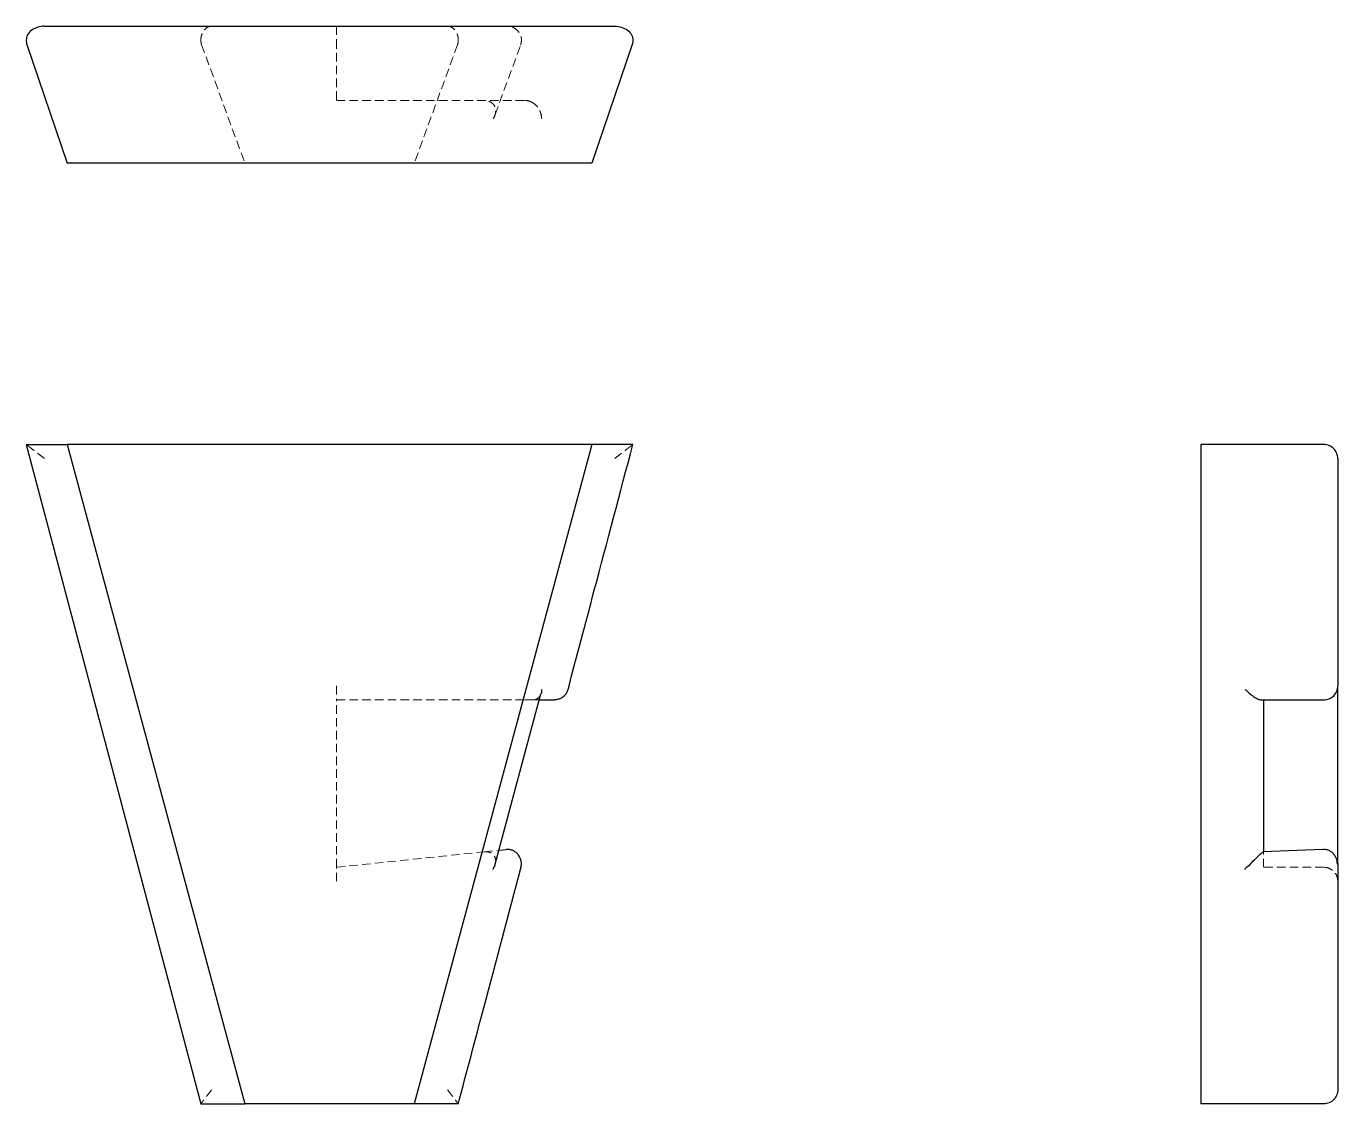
# Model space of a CAD drawing. Header units: millimetres. Extents: x 38 to 233, y 8 to 168.
import ezdxf

# ---------------------------------------------------------------- set-up
doc = ezdxf.new("R2010")
doc.units = ezdxf.units.MM
doc.linetypes.add('HIDDEN', pattern=[1.905, 1.27, -0.635])

msp = doc.modelspace()

# ---------------------------------------------------------------- linework, layer by layer
at = {"color": 7, "linetype": 'Continuous', "lineweight": 25}
for p, q in [((40.57, 168.18), (125.53, 168.18)), ((37.98, 165.46), (43.98, 147.78)), ((128.11, 165.46), (122.12, 147.78)), ((122.12, 147.78), (43.98, 147.78)), ((37.89, 105.87), (37.88, 105.88)), ((37.98, 105.88), (43.98, 105.88)), ((43.98, 105.88), (70.43, 7.68)), ((122.12, 105.88), (43.98, 105.88)), ((122.12, 105.88), (95.67, 7.68)), ((128.11, 105.88), (122.12, 105.88)), ((128.21, 105.87), (128.22, 105.88)), ((212.78, 105.88), (212.78, 7.68)), ((230.46, 105.88), (212.78, 105.88)), ((233.18, 103.81), (233.18, 69.92)), ((107.73, 43.35), (114.52, 68.73)), ((233.18, 43.5), (233.18, 69.92)), ((114.29, 67.85), (116.55, 67.85)), ((221.79, 67.85), (231.11, 67.85)), ((222.12, 67.85), (222.12, 45.22)), ((108.29, 45.45), (109.34, 45.56)), ((230.92, 45.54), (222.05, 45.2)), ((231.11, 45.56), (230.91, 45.51)), ((233.18, 43.5), (233.1, 43.37)), ((233.18, 43.5), (233.18, 9.76)), ((63.89, 7.69), (63.88, 7.68)), ((64, 7.68), (70.43, 7.68)), ((95.67, 7.68), (70.43, 7.68)), ((102.1, 7.68), (95.67, 7.68)), ((102.21, 7.69), (102.22, 7.68)), ((230.42, 7.68), (212.78, 7.68))]:
    msp.add_line(p, q, dxfattribs=at)
at = {"color": 7, "linetype": 'HIDDEN', "lineweight": 18}
for p, q in [((109.51, 168.11), (109.56, 168.18)), ((84.09, 166.11), (84.09, 157.12)), ((64, 165.42), (70.43, 147.78)), ((102.1, 165.42), (95.67, 147.78)), ((107.71, 155.03), (111.5, 165.39)), ((111.47, 165.4), (111.46, 165.41)), ((84.09, 157.12), (112.14, 157.12)), ((84.09, 67.85), (112.14, 67.85)), ((84.09, 42.9), (84.09, 67.85)), ((113.31, 67.85), (114.29, 67.85)), ((84.09, 42.9), (106.05, 45.21)), ((106.05, 45.21), (108.29, 45.45)), ((222.12, 42.9), (222.12, 45.21)), ((231.11, 42.9), (222.12, 42.9))]:
    msp.add_line(p, q, dxfattribs=at)
at = {"color": 7, "linetype": 'Continuous', "lineweight": 25, "flags": 128}
msp.add_lwpolyline([(37.88, 105.87), (50.47, 58.32), (63.88, 7.69)], dxfattribs=at)
at = {"color": 7, "linetype": 'Continuous', "lineweight": 25}
for points, knots in [([(40.57, 168.18), (40.27, 168.18), (39.94, 168.14), (39.29, 167.95), (38.98, 167.8), (38.44, 167.41), (38.22, 167.16), (37.94, 166.64), (37.88, 166.37), (37.88, 166.11)], [0, 0, 0, 0, 0.25, 0.25, 0.5, 0.5, 0.75, 0.75, 1, 1, 1, 1]), ([(125.53, 168.18), (125.84, 168.18), (126.17, 168.14), (126.83, 167.95), (127.14, 167.79), (127.68, 167.39), (127.89, 167.15), (128.16, 166.63), (128.22, 166.36), (128.22, 166.11)], [0, 0, 0, 0, 0.25, 0.25, 0.5, 0.5, 0.75, 0.75, 1, 1, 1, 1]), ([(118.56, 69.39), (119.86, 74.32), (123.08, 86.48), (126.3, 98.64), (128.22, 105.87)], [0, 0, 0, 0, 0.405247, 1, 1, 1, 1]), ([(233.18, 103.81), (233.18, 104.04), (233.14, 104.3), (232.95, 104.81), (232.79, 105.05), (232.39, 105.46), (232.15, 105.62), (231.63, 105.83), (231.36, 105.88), (231.11, 105.88)], [0, 0, 0, 0, 0.25, 0.25, 0.5, 0.5, 0.75, 0.75, 1, 1, 1, 1]), ([(114.6, 69.41), (114.61, 69.18), (114.63, 68.93), (114.52, 68.74), (114.52, 68.73)], [0, 0, 0, 0, 0.936081, 1, 1, 1, 1]), ([(116.55, 67.89), (116.75, 67.9), (117.13, 67.94), (117.7, 68.19), (118.07, 68.49), (118.25, 68.73), (118.3, 68.8), (118.32, 68.84), (118.37, 68.91), (118.42, 69.04), (118.49, 69.22), (118.53, 69.33), (118.56, 69.39)], [0, 0, 0, 0, 0.218303, 0.411255, 0.674808, 0.744898, 0.765363, 0.774504, 0.787029, 0.869368, 0.930389, 1, 1, 1, 1]), ([(219.38, 69.41), (219.57, 69.22), (219.78, 69.02), (220.22, 68.64), (220.46, 68.46), (220.91, 68.16), (221.13, 68.04), (221.5, 67.88), (221.66, 67.85), (221.79, 67.85)], [0, 0, 0, 0, 0.25, 0.25, 0.5, 0.5, 0.75, 0.75, 1, 1, 1, 1]), ([(231.11, 67.85), (231.38, 67.85), (231.65, 67.9), (232.15, 68.11), (232.38, 68.26), (232.77, 68.65), (232.92, 68.88), (233.13, 69.38), (233.18, 69.65), (233.18, 69.92)], [0, 0, 0, 0, 0.25, 0.25, 0.5, 0.5, 0.75, 0.75, 1, 1, 1, 1]), ([(111.56, 42.97), (111.58, 43.09), (111.63, 43.36), (111.59, 43.79), (111.46, 44.26), (111.2, 44.71), (110.83, 45.11), (110.37, 45.4), (109.86, 45.57), (109.51, 45.56), (109.34, 45.56)], [0, 0, 0, 0, 0.096411, 0.206742, 0.329671, 0.461776, 0.598688, 0.736427, 0.87174, 1, 1, 1, 1]), ([(219.37, 42.56), (219.37, 42.56), (219.37, 42.85), (220.05, 43.14), (220.57, 43.85), (221.18, 44.41), (221.63, 44.84), (221.92, 45.1), (222.01, 45.16), (222.05, 45.19)], [0, 0, 0, 0, 0.000003, 0.208233, 0.42756, 0.636994, 0.777564, 0.902276, 1, 1, 1, 1]), ([(233.12, 43.37), (233.11, 43.61), (233.08, 44.13), (232.72, 44.74), (232.3, 45.16), (231.92, 45.4), (231.5, 45.55), (231.24, 45.56), (231.11, 45.56)], [0, 0, 0, 0, 0.2052752, 0.4575191, 0.5951066, 0.7338022, 0.8699589, 1, 1, 1, 1]), ([(107.41, 42.56), (107.41, 42.56), (107.48, 42.85), (107.68, 43.02), (107.71, 43.3), (107.71, 43.36)], [0, 0, 0, 0, 0.0000121, 0.7814174, 1, 1, 1, 1]), ([(102.22, 7.69), (103.48, 12.45), (106.59, 24.2), (109.71, 35.96), (111.56, 42.97)], [0, 0, 0, 0, 0.404456, 1, 1, 1, 1]), ([(233.18, 9.76), (233.18, 9.52), (233.14, 9.27), (232.95, 8.77), (232.81, 8.53), (232.41, 8.11), (232.16, 7.95), (231.64, 7.73), (231.37, 7.68), (231.11, 7.68)], [0, 0, 0, 0, 0.25, 0.25, 0.5, 0.5, 0.75, 0.75, 1, 1, 1, 1])]:
    msp.add_open_spline(points, degree=3, knots=knots, dxfattribs=at)
at = {"color": 7, "linetype": 'HIDDEN', "lineweight": 18}
for points, knots in [([(65.48, 168.18), (65.3, 168.18), (65.11, 168.14), (64.73, 167.96), (64.54, 167.81), (64.22, 167.42), (64.09, 167.17), (63.92, 166.65), (63.88, 166.37), (63.88, 166.11)], [0, 0, 0, 0, 0.25, 0.25, 0.5, 0.5, 0.75, 0.75, 1, 1, 1, 1]), ([(84.09, 168.18), (84.09, 168.18), (84.09, 168.14), (84.09, 167.93), (84.09, 167.78), (84.09, 167.37), (84.09, 167.13), (84.09, 166.62), (84.09, 166.36), (84.09, 166.11)], [0, 0, 0, 0, 0.25, 0.25, 0.5, 0.5, 0.75, 0.75, 1, 1, 1, 1]), ([(100.62, 168.18), (100.8, 168.18), (100.99, 168.14), (101.38, 167.95), (101.57, 167.81), (101.88, 167.41), (102.01, 167.16), (102.18, 166.64), (102.22, 166.37), (102.22, 166.11)], [0, 0, 0, 0, 0.25, 0.25, 0.5, 0.5, 0.75, 0.75, 1, 1, 1, 1]), ([(111.5, 165.4), (111.55, 165.59), (111.65, 165.96), (111.59, 166.55), (111.4, 167.07), (111.09, 167.51), (110.71, 167.83), (110.3, 168.04), (109.9, 168.15), (109.64, 168.14), (109.51, 168.14)], [0, 0, 0, 0, 0.144686, 0.288787, 0.427435, 0.559072, 0.683081, 0.798771, 0.904989, 1, 1, 1, 1]), ([(107.41, 154.37), (107.58, 154.64), (107.71, 154.95), (107.79, 155.44), (107.79, 155.61), (107.75, 155.94), (107.71, 156.09), (107.57, 156.38), (107.48, 156.52), (107.26, 156.74), (107.13, 156.84), (106.71, 157.06), (106.39, 157.12), (106.09, 157.12)], [0, 0, 0, 0, 0.25, 0.25, 0.375, 0.375, 0.5, 0.5, 0.625, 0.625, 0.75, 0.75, 1, 1, 1, 1]), ([(113.31, 156.79), (113.12, 156.9), (112.92, 156.99), (112.52, 157.1), (112.33, 157.12), (112.14, 157.12)], [0, 0, 0, 0, 0.5, 0.5, 1, 1, 1, 1]), ([(114.6, 154.38), (114.61, 154.57), (114.6, 154.78), (114.51, 155.22), (114.43, 155.46), (114.2, 155.91), (114.04, 156.13), (113.7, 156.5), (113.5, 156.66), (113.31, 156.79)], [0, 0, 0, 0, 0.25, 0.25, 0.5, 0.5, 0.75, 0.75, 1, 1, 1, 1]), ([(40.57, 103.81), (40.36, 103.97), (39.93, 104.3), (39.3, 104.79), (38.76, 105.2), (38.35, 105.52), (38.08, 105.72), (37.92, 105.85), (37.9, 105.87), (37.89, 105.87)], [0, 0, 0, 0, 0.186986, 0.383172, 0.574457, 0.706445, 0.824542, 0.928913, 1, 1, 1, 1]), ([(125.53, 103.81), (125.74, 103.97), (126.18, 104.31), (126.82, 104.8), (127.36, 105.22), (127.77, 105.53), (128.03, 105.73), (128.18, 105.85), (128.2, 105.87), (128.21, 105.87)], [0, 0, 0, 0, 0.191203, 0.389799, 0.581283, 0.712206, 0.828619, 0.931034, 1, 1, 1, 1]), ([(84.09, 69.92), (84.09, 69.67), (84.09, 69.41), (84.09, 68.9), (84.09, 68.65), (84.09, 68.25), (84.09, 68.09), (84.09, 67.89), (84.09, 67.85), (84.09, 67.85)], [0, 0, 0, 0, 0.25, 0.25, 0.5, 0.5, 0.75, 0.75, 1, 1, 1, 1]), ([(114.52, 68.73), (114.44, 68.54), (114.29, 68.22), (113.85, 67.91), (113.48, 67.87), (113.31, 67.85)], [0, 0, 0, 0, 0.401002, 0.717696, 1, 1, 1, 1]), ([(113.31, 67.85), (113.12, 67.85), (112.92, 67.85), (112.52, 67.85), (112.33, 67.85), (112.14, 67.85)], [0, 0, 0, 0, 0.5, 0.5, 1, 1, 1, 1]), ([(107.71, 43.36), (107.75, 43.52), (107.83, 43.9), (107.71, 44.42), (107.41, 44.84), (107.02, 45.1), (106.56, 45.23), (106.24, 45.22), (106.09, 45.22)], [0, 0, 0, 0, 0.188095, 0.432656, 0.596803, 0.742432, 0.874775, 1, 1, 1, 1]), ([(222.05, 45.19), (222.06, 45.2), (222.12, 45.25), (222.12, 45.23), (222.12, 45.22)], [0, 0, 0, 0, 0.127073, 1, 1, 1, 1]), ([(84.09, 40.82), (84.09, 41.06), (84.09, 41.33), (84.09, 41.84), (84.09, 42.09), (84.09, 42.5), (84.09, 42.66), (84.09, 42.86), (84.09, 42.9), (84.09, 42.9)], [0, 0, 0, 0, 0.25, 0.25, 0.5, 0.5, 0.75, 0.75, 1, 1, 1, 1]), ([(233.18, 40.82), (233.18, 41.06), (233.14, 41.33), (232.94, 41.84), (232.78, 42.09), (232.37, 42.5), (232.13, 42.66), (231.62, 42.86), (231.35, 42.9), (231.11, 42.9)], [0, 0, 0, 0, 0.25, 0.25, 0.5, 0.5, 0.75, 0.75, 1, 1, 1, 1]), ([(65.48, 9.76), (65.34, 9.57), (65.05, 9.2), (64.63, 8.66), (64.24, 8.15), (63.95, 7.77), (63.91, 7.72), (63.89, 7.69)], [0, 0, 0, 0, 0.189435, 0.392554, 0.596482, 0.821257, 1, 1, 1, 1]), ([(100.62, 9.76), (100.76, 9.57), (101.05, 9.2), (101.47, 8.65), (101.86, 8.15), (102.15, 7.77), (102.19, 7.72), (102.21, 7.69)], [0, 0, 0, 0, 0.191764, 0.396105, 0.599989, 0.823457, 1, 1, 1, 1])]:
    msp.add_open_spline(points, degree=3, knots=knots, dxfattribs=at)
at = {"color": 7, "linetype": 'Continuous', "lineweight": 25}
for points in [[(37.88, 166.11), (37.88, 165.88), (37.92, 165.66), (37.98, 165.46)], [(128.22, 166.11), (128.22, 165.88), (128.18, 165.66), (128.11, 165.46)], [(37.88, 105.88), (37.88, 105.88), (37.92, 105.88), (37.98, 105.88)], [(128.22, 105.88), (128.22, 105.88), (128.18, 105.88), (128.11, 105.88)], [(231.11, 105.88), (230.88, 105.88), (230.66, 105.88), (230.46, 105.88)], [(63.88, 7.68), (63.88, 7.68), (63.93, 7.68), (64, 7.68)], [(102.22, 7.68), (102.22, 7.68), (102.17, 7.68), (102.1, 7.68)], [(231.11, 7.68), (230.86, 7.68), (230.62, 7.68), (230.42, 7.68)]]:
    msp.add_open_spline(points, degree=3, dxfattribs=at)
at = {"color": 7, "linetype": 'HIDDEN', "lineweight": 18}
for points in [[(63.88, 166.11), (63.88, 165.86), (63.93, 165.62), (64, 165.42)], [(102.22, 166.11), (102.22, 165.86), (102.17, 165.62), (102.1, 165.42)], [(106.09, 45.22), (106.07, 45.22), (106.06, 45.21), (106.05, 45.21)], [(222.12, 45.22), (222.12, 45.22), (222.12, 45.21), (222.12, 45.21)]]:
    msp.add_open_spline(points, degree=3, dxfattribs=at)

doc.saveas('drawing.dxf')
